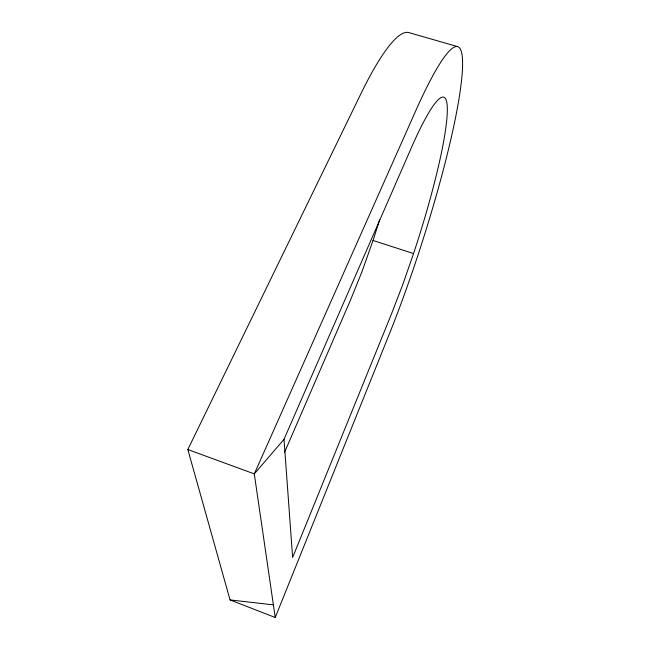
<?xml version="1.0" encoding="UTF-8"?>
<svg xmlns="http://www.w3.org/2000/svg" width="650" height="650" viewBox="0 0 650 650"><rect width="100%" height="100%" fill="white"/><g stroke="black" fill="none" stroke-linecap="round" stroke-linejoin="round"><path stroke-width="0.97" d="M413.562 253.541L402.586 285.082L391.276 314.478L292.63 557.489L284.009 439.319L411.385 147.704A149.224 19.321 -72.1 0 1 447.306 108.266A149.224 19.321 -72.1 0 1 413.562 253.541L373.019 240.484L361.944 271.757L350.212 300.804L284.448 452.546M275.234 617.5L388.749 335.481A200.541 26.171 -72.1 0 0 461.191 83.476A200.541 26.171 -72.1 0 0 415.87 110.484L254.296 473.899L275.234 617.5L230.051 599.918L187.834 449.524L360.783 93.998A199.006 35.254 -72.3 0 1 408.452 32.5L457.348 46.532M284.009 439.319L254.296 473.899L187.834 449.524M230.051 599.918L273.398 604.866M379.608 219.676A148.102 26.032 -72.3 0 1 373.019 240.484"/></g></svg>
